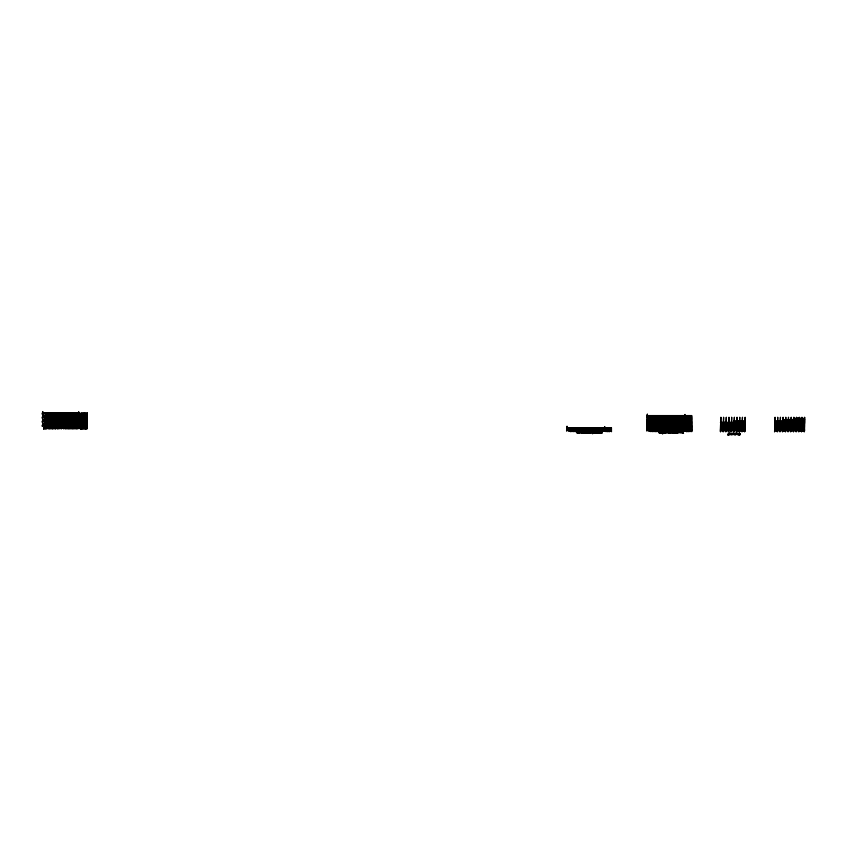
<?xml version="1.0" encoding="UTF-8"?>
<svg xmlns="http://www.w3.org/2000/svg" width="847" height="847" viewBox="0 0 847 847"><rect width="100%" height="100%" fill="white"/><g stroke="black" fill="none" stroke-linecap="round" stroke-linejoin="round"><path stroke-width="1.27" d="M599.644 432.552L600.576 433.41L601.042 432.552M601.031 432.531L600.65 433.145L599.644 432.563M796.254 426.983C798.065 425.078 793.036 425.554 795.195 425.84C797.027 426.888 793.226 425.977 796.254 427.513M42.35 412.891L79.142 412.891M42.35 413.336L79.142 413.336M59.851 414.236L87.22 414.236M59.851 414.681L87.22 414.681M43.695 415.581L77.797 415.581M78.686 415.581L87.22 415.581M646.875 415.581L691.734 415.581L691.734 431.726L691.29 415.581M43.695 416.025L77.797 416.025M78.686 416.025L87.22 416.025M646.875 416.025L691.734 416.025M42.35 416.925L79.142 416.925M646.875 416.925L691.734 416.925M42.35 417.37L79.142 417.37M646.875 417.37L691.734 417.37M59.851 418.27L87.22 418.27M648.22 418.27L691.734 418.27M793.438 418.27L795.227 418.27L795.227 420.07M796.127 418.27L797.916 418.27L797.916 422.759M798.816 418.27L800.616 418.27L800.616 421.414M801.506 418.27L803.305 418.27L803.305 420.07M59.851 418.725L87.22 418.725M691.734 418.725L648.22 418.725L648.22 415.581M793.438 418.725L795.227 418.725M796.127 418.725L797.916 418.725M798.816 418.725L800.616 418.725M801.506 418.725L803.305 418.725M43.695 419.614L77.797 419.614M78.686 419.614L87.22 419.614M646.875 419.614L691.734 419.614M782.67 419.614L784.46 419.614L784.46 421.414M785.36 419.614L787.149 419.614L787.149 424.103M788.049 419.614L789.849 419.614L789.849 422.759M790.738 419.614L792.538 419.614L792.538 421.414M794.782 419.614L804.65 419.614M43.695 420.07L77.797 420.07M78.686 420.07L87.22 420.07M646.875 420.07L691.734 420.07M782.67 420.07L784.46 420.07M785.36 420.07L787.149 420.07M788.049 420.07L789.849 420.07M790.738 420.07L792.538 420.07M804.65 420.07L794.782 420.07L794.782 418.27M42.35 420.959L79.142 420.959M646.875 420.959L691.734 420.959M733.926 420.959L745.138 420.959M774.592 420.959L779.081 420.959L779.081 422.759M779.971 420.959L783.115 420.959M784.015 420.959L804.65 420.959M42.35 421.414L79.142 421.414M646.875 421.414L691.734 421.414M733.926 421.414L745.138 421.414M774.592 421.414L779.081 421.414M779.971 421.414L783.115 421.414M804.65 421.414L784.015 421.414L784.015 419.614M59.851 422.314L87.22 422.314M648.22 422.314L691.734 422.314M720.458 422.314L724.947 422.314L724.947 424.103M725.847 422.314L743.793 422.314L743.793 424.103M777.726 422.314L775.937 422.314L775.937 424.103M778.626 422.314L804.65 422.314M59.851 422.759L87.22 422.759M691.734 422.759L648.22 422.759L648.22 419.614M720.458 422.759L724.947 422.759M725.847 422.759L743.793 422.759M775.937 422.759L777.726 422.759M804.65 422.759L778.626 422.759L778.626 420.959M43.695 423.659L77.797 423.659M78.686 423.659L87.22 423.659M646.875 423.659L691.734 423.659M723.603 423.659L721.813 423.659L721.813 425.448M724.503 423.659L733.026 423.659L733.026 425.448M735.27 423.659L737.059 423.659M737.959 423.659L739.759 423.659M740.649 423.659L745.138 423.659M774.592 423.659L780.426 423.659M783.115 423.659L781.315 423.659L781.315 425.448M784.015 423.659L804.65 423.659M43.695 424.103L77.797 424.103M78.686 424.103L87.22 424.103M646.875 424.103L691.734 424.103M721.813 424.103L723.603 424.103M733.026 424.103L724.503 424.103L724.503 422.314M737.059 424.103L735.27 424.103L735.27 422.314M739.759 424.103L737.959 424.103L737.959 420.959M745.138 424.103L740.649 424.103L740.649 420.959M774.592 424.103L780.426 424.103M781.315 424.103L783.115 424.103M804.65 424.103L784.015 424.103L784.015 422.314M42.35 425.003L79.142 425.003M646.875 425.003L691.734 425.003M720.458 425.003L726.292 425.003M728.992 425.003L727.192 425.003L727.192 426.793M729.881 425.003L745.138 425.003M774.592 425.003L785.804 425.003M788.493 425.003L786.704 425.003L786.704 426.793M789.393 425.003L804.65 425.003M42.35 425.448L79.142 425.448M646.875 425.448L691.734 425.448M720.458 425.448L726.292 425.448M727.192 425.448L728.992 425.448M745.138 425.448L729.881 425.448L729.881 423.659M774.592 425.448L785.804 425.448M786.704 425.448L788.493 425.448M804.65 425.448L789.393 425.448L789.393 423.659M59.851 426.348L87.22 426.348M648.22 426.348L691.734 426.348M720.458 426.348L731.681 426.348M734.37 426.348L732.581 426.348L732.581 428.137M735.27 426.348L743.793 426.348L743.793 428.137M774.592 426.348L791.193 426.348M793.883 426.348L792.083 426.348L792.083 428.137M794.782 426.348L804.65 426.348M59.851 426.793L87.22 426.793M691.734 426.793L648.22 426.793L648.22 423.659M720.458 426.793L731.681 426.793M732.581 426.793L734.37 426.793M743.793 426.793L735.27 426.793L735.27 425.003M774.592 426.793L791.193 426.793M792.083 426.793L793.883 426.793M804.65 426.793L794.782 426.793L794.782 425.003M43.695 427.693L77.797 427.693M78.686 427.693L87.22 427.693M566.59 427.693L611.46 427.693L611.46 431.726L611.005 427.693M646.875 427.693L691.734 427.693M720.458 427.693L737.059 427.693M739.759 427.693L737.959 427.693L737.959 429.493M740.649 427.693L745.138 427.693M774.592 427.693L796.572 427.693M799.261 427.693L797.472 427.693L797.472 429.493M800.161 427.693L804.65 427.693M43.695 428.137L77.797 428.137M87.22 428.137L78.686 428.137L78.686 411.769L79.142 428.137M566.59 428.137L611.46 428.137M646.875 428.137L691.734 428.137M720.458 428.137L737.059 428.137M737.959 428.137L739.759 428.137M745.138 428.137L740.649 428.137L740.649 426.348M774.592 428.137L796.572 428.137M797.472 428.137L799.261 428.137M804.65 428.137L800.161 428.137L800.161 426.348M566.59 429.037L611.46 429.037M646.875 429.037L691.734 429.037M720.458 429.037L742.448 429.037M745.138 429.037L743.348 429.037L743.348 430.837M774.592 429.037L801.961 429.037M804.65 429.037L802.85 429.037L802.85 430.837M566.59 429.493L611.46 429.493M646.875 429.493L691.734 429.493M720.458 429.493L742.448 429.493M743.348 429.493L745.138 429.493M774.592 429.493L801.961 429.493M802.85 429.493L804.65 429.493M567.935 430.382L611.46 430.382M648.22 430.382L691.734 430.382M720.458 430.382L745.138 430.382M774.592 430.382L804.65 430.382M611.46 430.837L567.935 430.837L567.935 427.693M691.734 430.837L648.22 430.837L648.22 427.693M720.458 430.837L745.138 430.837M774.592 430.837L804.65 430.837M662.545 433.357C660.152 431.705 664.514 432.69 662.523 434.013A10.249 10.249 0 0 0 662.545 433.548L662.555 432.838M662.555 433.209L661.825 432.669L662.555 432.817M803.305 420.959L803.305 424.103M803.305 425.003L803.305 428.137M803.305 429.037L803.305 430.837M802.85 418.27L802.85 420.07M802.85 420.959L802.85 424.103M802.85 425.003L802.85 428.137M800.616 422.314L800.616 425.448M800.616 426.348L800.616 428.137M800.616 429.037L800.616 430.837M800.161 418.27L800.161 421.414M800.161 422.314L800.161 425.448M800.161 429.037L800.161 430.837M797.916 423.659L797.916 426.793M797.916 427.693L797.916 429.493M797.472 418.27L797.472 422.759M797.472 423.659L797.472 426.793M795.227 420.959L795.227 424.103M795.227 425.003L795.227 426.793M795.227 427.693L795.227 429.493M794.782 420.959L794.782 424.103M794.782 427.693L794.782 429.493M792.538 422.314L792.538 425.448M792.538 426.348L792.538 428.137M792.083 419.614L792.083 421.414M792.083 422.314L792.083 425.448M789.849 423.659L789.849 425.448M789.849 426.348L789.849 428.137M789.393 419.614L789.393 422.759M789.393 426.348L789.393 428.137M787.149 425.003L787.149 426.793M786.704 419.614L786.704 424.103M784.46 422.314L784.46 424.103M784.46 425.003L784.46 426.793M784.015 425.003L784.015 426.793M781.77 423.659L781.77 425.448M779.081 423.659L779.081 425.448M778.626 423.659L778.626 425.448M776.381 422.314L776.381 424.103M743.793 429.037L743.793 430.837M743.348 422.314L743.348 424.103M743.348 426.348L743.348 428.137M741.104 420.959L741.104 424.103M741.104 426.348L741.104 428.137M741.104 429.037L741.104 430.837M740.649 429.037L740.649 430.837M738.404 420.959L738.404 424.103M738.404 425.003L738.404 426.793M738.404 427.693L738.404 429.493M737.959 425.003L737.959 426.793M735.715 422.314L735.715 424.103M735.715 425.003L735.715 426.793M735.715 427.693L735.715 429.493M735.27 427.693L735.27 429.493M733.026 426.348L733.026 428.137M732.581 423.659L732.581 425.448M730.336 423.659L730.336 425.448M730.336 426.348L730.336 428.137M729.881 426.348L729.881 428.137M727.637 425.003L727.637 426.793M724.947 425.003L724.947 426.793M724.503 425.003L724.503 426.793M722.258 423.659L722.258 425.448M690.39 415.581L689.945 431.726L689.945 415.581M689.045 415.581L688.6 431.726L688.6 415.581M687.7 415.581L687.256 431.726L687.256 415.581M686.356 415.581L686.356 431.726L685.911 415.581M685.011 416.025L685.011 414.458L684.556 416.025M685.011 416.925L685.011 420.07M685.011 420.959L685.011 424.103M685.011 425.003L685.011 428.137M685.011 429.037L685.011 430.837M684.556 416.925L684.556 420.07M684.556 420.959L684.556 424.103M684.556 425.003L684.556 428.137M684.556 429.037L684.556 430.837M683.667 415.581L683.667 418.725M683.667 419.614L683.667 422.759M683.667 423.659L683.667 426.793M683.667 427.693L683.667 430.837M683.211 415.581L683.211 418.725M683.211 419.614L683.211 422.759M683.211 423.659L683.211 426.793M683.211 427.693L683.211 430.837M682.322 415.581L682.322 418.725M682.322 419.614L682.322 422.759M682.322 423.659L682.322 426.793M682.322 427.693L682.322 430.837M681.867 415.581L681.867 418.725M681.867 419.614L681.867 422.759M681.867 423.659L681.867 426.793M681.867 427.693L681.867 430.837M680.967 415.581L680.967 431.726L680.522 415.581M679.622 415.581L679.178 431.726L679.178 415.581M678.278 415.581L678.278 431.726L677.833 415.581M676.933 415.581L676.933 431.726L676.488 415.581M675.588 415.581L675.588 431.726L675.144 415.581M674.244 415.581L673.788 431.726L673.788 415.581M672.899 415.581L672.899 431.726L672.444 415.581M671.555 415.581L671.099 431.726L671.099 415.581M670.199 415.581L670.199 431.726L669.755 415.581M668.855 415.581L668.855 431.726L668.41 415.581M667.51 415.581L667.51 418.725M667.51 419.614L667.51 422.759M667.51 423.659L667.51 426.793M667.51 427.693L667.51 430.837M667.065 415.581L667.065 418.725M667.065 419.614L667.065 422.759M667.065 423.659L667.065 426.793M667.065 427.693L667.065 430.837M666.166 418.27L666.166 420.07M666.166 422.314L666.166 424.103M666.166 426.348L666.166 428.137M666.166 430.382L666.166 431.726L665.721 430.382M665.721 418.27L665.721 420.07M665.721 422.314L665.721 424.103M665.721 426.348L665.721 428.137M664.821 415.581L664.821 418.725M664.821 419.614L664.821 422.759M664.821 423.659L664.821 426.793M664.821 427.693L664.821 430.837M664.376 415.581L664.376 418.725M664.376 419.614L664.376 422.759M664.376 423.659L664.376 426.793M664.376 427.693L664.376 430.837M663.476 415.581L663.476 431.726L663.021 415.581M662.132 415.581L662.132 431.726L661.676 415.581M660.787 415.581L660.787 431.726L660.332 415.581M659.432 415.581L658.987 431.726L658.987 415.581M658.087 415.581L658.087 431.726L657.643 415.581M656.743 415.581L656.743 431.726L656.298 415.581M655.398 415.581L655.398 431.726L654.953 415.581M654.053 415.581L654.053 431.726L653.609 415.581M652.709 415.581L652.709 431.726L652.254 415.581M651.364 415.581L650.909 431.726L650.909 415.581M650.02 415.581L650.02 418.725M650.02 419.614L650.02 422.759M650.02 423.659L650.02 426.793M650.02 427.693L650.02 430.837M649.564 415.581L649.564 418.725M649.564 419.614L649.564 422.759M649.564 423.659L649.564 426.793M649.564 427.693L649.564 430.837M648.664 415.581L648.664 418.725M648.664 419.614L648.664 422.759M648.664 423.659L648.664 426.793M648.664 427.693L648.664 430.837M610.105 427.693L609.66 431.726L609.66 427.693M608.76 427.693L608.76 431.726L608.315 427.693M607.415 427.693L607.415 431.726L606.971 427.693M606.071 427.693L606.071 431.726L605.626 427.693M604.726 428.137L604.726 426.57L604.282 428.137M604.726 429.037L604.726 430.837M604.282 429.037L604.282 430.837M603.382 427.693L603.382 430.837M602.926 427.693L602.926 430.837M602.037 427.693L602.037 430.837M601.582 427.693L601.582 430.837M600.692 427.693L600.237 431.726L600.237 427.693M599.337 427.693L598.893 431.726L598.893 427.693M597.993 427.693L597.993 431.726L597.548 427.693M596.648 427.693L596.203 431.726L596.203 427.693M595.303 427.693L595.303 431.726L594.859 427.693M593.959 427.693L593.959 431.726L593.514 427.693M592.614 427.693L592.614 431.726L592.159 427.693M591.27 427.693L591.27 431.726L590.814 427.693M589.925 427.693L589.925 431.726L589.47 427.693M588.57 427.693L588.125 431.726L588.125 427.693M587.225 427.693L587.225 430.837M586.78 427.693L586.78 430.837M585.88 430.382L585.88 431.726L585.436 430.382M584.536 427.693L584.536 430.837M584.091 427.693L584.091 430.837M583.191 427.693L582.747 431.726L582.747 427.693M581.847 427.693L581.847 431.726L581.391 427.693M580.502 427.693L580.502 431.726L580.047 427.693M579.157 427.693L579.157 431.726L578.702 427.693M577.802 427.693L577.802 431.726L577.358 427.693M576.458 427.693L576.013 431.726L576.013 427.693M575.113 427.693L575.113 431.726L574.668 427.693M573.768 427.693L573.768 431.726L573.324 427.693M572.424 427.693L571.979 431.726L571.979 427.693M571.079 427.693L570.624 431.726L570.624 427.693M569.735 427.693L569.735 430.837M569.279 427.693L569.279 430.837M568.39 427.693L568.39 430.837M80.486 414.681L80.486 413.114L80.041 414.681M80.486 415.581L80.486 418.725M80.486 419.614L80.486 422.759M80.486 423.659L80.486 426.793M80.486 427.693L80.486 429.26L80.041 427.693M80.041 415.581L80.041 418.725M80.041 419.614L80.041 422.759M80.041 423.659L80.041 426.793M77.797 414.236L77.797 417.37M77.797 418.27L77.797 421.414M77.797 422.314L77.797 425.448M77.797 426.348L77.797 429.037L77.342 426.348M77.342 414.236L77.342 417.37M77.342 418.27L77.342 421.414M77.342 422.314L77.342 425.448M76.452 412.891L76.452 429.037L75.997 412.891M75.097 412.891L75.097 429.037L74.652 412.891M73.753 412.891L73.753 429.037L73.308 412.891M72.408 412.891L72.408 429.037L71.963 412.891M71.063 412.891L71.063 429.037L70.619 412.891M69.719 412.891L69.719 429.037L69.274 412.891M68.374 412.891L68.374 429.037L67.919 412.891M67.029 412.891L67.029 429.037L66.574 412.891M65.685 412.891L65.685 429.037L65.23 412.891M64.33 412.891L63.885 429.037L63.885 412.891M62.985 412.891L62.985 416.025M62.985 416.925L62.985 420.07M62.985 420.959L62.985 424.103M62.985 425.003L62.985 428.137M62.54 412.891L62.54 416.025M62.54 416.925L62.54 420.07M62.54 420.959L62.54 424.103M62.54 425.003L62.54 428.137M61.64 414.236L61.64 417.37M61.64 418.27L61.64 421.414M61.64 422.314L61.64 425.448M61.64 426.348L61.196 429.037L61.196 426.348M61.196 414.236L61.196 417.37M61.196 418.27L61.196 421.414M61.196 422.314L61.196 425.448M60.296 412.891L60.296 416.025M60.296 416.925L60.296 420.07M60.296 420.959L60.296 424.103M60.296 425.003L60.296 428.137M59.851 412.891L59.851 416.025M59.851 416.925L59.851 420.07M59.851 420.959L59.851 424.103M59.851 425.003L59.851 428.137M58.951 412.891L58.951 429.037L58.507 412.891M57.607 412.891L57.607 429.037L57.151 412.891M56.262 412.891L55.807 429.037L55.807 412.891M54.917 412.891L54.917 429.037L54.462 412.891M53.562 412.891L53.117 429.037L53.117 412.891M52.218 412.891L52.218 429.037L51.773 412.891M50.873 412.891L50.873 429.037L50.428 412.891M49.528 412.891L49.528 429.037L49.084 412.891M48.184 412.891L48.184 429.037L47.739 412.891M46.839 412.891L46.384 429.037L46.384 412.891M45.494 417.37L45.494 414.458L45.039 417.37M45.494 421.414L45.494 418.492L45.039 421.414M45.494 425.448L45.039 422.537L45.039 425.448M44.15 417.37L43.695 414.458L43.695 417.37M44.15 421.414L44.15 418.492L43.695 421.414M44.15 425.448L44.15 422.537L43.695 425.448M664.493 432.912C666.144 433.569 665.022 432.055 664.493 432.912M670.708 432.912C672.349 433.611 671.237 432.065 670.708 432.912M730.199 434.437C732.411 435.347 731.13 433.378 730.199 434.437M788.43 426.899C790.643 427.799 789.362 425.84 788.43 426.899M588.199 433.071C588.146 432.404 589.628 432.595 588.199 433.071M587.532 432.722C589.025 432.944 584.938 432.51 587.532 432.722M593.609 432.722C594.382 430.001 590.528 436.237 593.609 432.722M663.519 432.605C664.048 434.384 663.445 430.689 663.519 432.605M673.206 432.605C674.36 433.378 672.306 431.504 672.56 433.304C671.989 432.902 671.703 432.055 673.206 432.605M682.534 433.039C683.095 433.971 682.968 431.112 682.534 433.039M738.7 434.617L738.87 435.231L740.426 434.553L739.918 433.293L738.997 433.135A1.218 1.218 0 0 1 739.982 433.706A1.281 1.281 0 0 1 740.183 434.384L739.537 434.797L738.944 433.908C741.326 434.426 737.165 432.785 738.7 434.617M796.932 427.068L797.101 427.693L798.657 427.015L798.149 425.755L797.228 425.596A1.218 1.218 0 0 1 798.213 426.168A1.281 1.281 0 0 1 798.414 426.846L797.768 427.259L797.175 426.369C799.557 426.888 795.397 425.247 796.932 427.068M670.401 431.801C668.643 432.626 670.951 434.098 670.401 431.801M578.173 433.113L578.152 432.076L578.173 433.113M583.424 433.177C585.108 432.521 581.974 431.472 583.424 433.177M584.959 433.113L584.949 432.076L584.959 433.113M601.793 433.177C603.53 432.51 600.258 431.472 601.793 433.177M661.486 433.05L661.496 431.864L661.486 433.05M664.302 433.05L664.313 431.864L664.302 433.05M729.923 434.627L729.892 432.933L729.923 434.627M788.155 427.089L788.123 425.385L788.155 427.089M665.911 432.319C665.636 434.892 665.181 431.832 667.002 431.864C667.923 433.95 666.907 432.796 665.911 432.319M732.232 433.59L731.872 435.019L732.189 433.071L732.994 434.162L733.894 432.944L734.233 434.85L733.767 433.209L733.057 434.659L732.253 433.526M790.463 426.041L790.092 427.481L790.42 425.522L791.225 426.623L792.125 425.406L792.453 427.312L791.998 425.67L791.289 427.121L790.484 425.977M580.1 432.288C579.835 434.723 579.729 430.784 580.1 432.288M581.254 432.288C580.015 434.67 581.36 431.059 581.254 432.288M595.536 432.923L596.394 433.262L595.536 432.923M668.336 432.838C668.696 434.564 669.871 431.599 668.336 432.838M673.841 432.838C674.276 434.659 675.334 431.547 673.841 432.838M676.192 432.838C676.531 434.543 677.759 431.631 676.192 432.838M660.882 432.944C659.951 434.278 659.644 431.494 660.882 432.944M591.27 432.785C590.179 434.786 591.058 430.954 591.27 432.785M577.749 432.478L577.792 433.357L577.749 432.478M594.16 432.478L594.213 433.357L594.287 432.478M660.999 432.319L661.062 433.325L660.999 432.319M662.915 432.319L662.979 433.325L662.915 432.319M576.818 432.552C577.146 433.262 577.823 433.42 576.818 432.552M579.263 433.008L578.3 432.817L579.263 433.008M582.672 433.008L581.709 432.817L582.672 433.008M586.06 433.008L585.097 432.817L586.06 433.008M589.988 433.008L589.025 432.817L589.988 433.008M599.464 433.008L598.501 432.817L599.464 433.008M682.068 432.648C681.157 434.183 681.041 430.509 682.068 432.648M682.746 431.97L683.561 433.262L682.756 431.949M738.033 434.045C739.029 436.131 734.561 433.166 737.843 433.939C733.809 433.283 738.933 432.044 738.033 434.045M595.176 433.188C596.097 432.785 593.62 431.843 595.176 433.188M659.389 433.135C660.522 432.69 657.653 431.589 659.389 433.135M675.779 433.135C676.827 432.595 674.053 431.652 675.779 433.135M597.463 432.711L596.659 432.425L597.41 432.796M595.663 432.711L596.256 433.198L595.663 432.711M668.495 432.584L669.162 433.145L668.495 432.584M673.99 432.584L674.657 433.145L673.99 432.584M676.34 432.584L677.007 433.145L676.34 432.584M578.437 432.775L579.126 433.145L578.437 432.775M581.836 432.775L582.524 433.145L581.836 432.775M585.235 432.775L585.912 433.145L585.235 432.775M589.152 432.775L589.84 433.145L589.152 432.775M598.638 432.775L599.316 433.145L598.638 432.775M596.489 432.383C597.442 434.32 598.406 431.928 596.51 432.341M680.056 432.266C679.993 434.797 680.257 431.621 680.183 432.182M735.164 433.505C737.313 435.803 733.301 435.379 735.376 433.23A1.059 1.059 0 0 1 735.799 433.378L735.164 433.505M793.395 425.967C795.545 428.254 791.532 427.83 793.597 425.692A1.059 1.059 0 0 1 794.031 425.84L793.395 425.967M677.272 433.219C679.908 433.537 677.918 430.424 677.314 433.166M727.732 434.871C729.955 436.65 729.415 431.854 729.151 433.759C725.858 432.139 731.077 434.479 727.732 434.871M785.963 427.322C788.186 429.101 787.646 424.315 787.382 426.21C784.089 424.591 789.298 426.941 785.963 427.322M660.004 432.552L660.618 432.669L660.035 432.521M669.575 432.563L670.358 433.166L669.575 432.563M42.795 411.769L42.35 414.236L42.795 411.769M81.831 412.891L81.386 429.037L81.831 412.891M83.175 412.891L82.731 429.037L83.175 412.891M84.52 412.891L84.075 429.037L84.52 412.891M85.865 412.891L85.42 429.037L85.865 412.891M87.22 412.891L86.765 429.037L87.22 412.891M647.32 414.236L646.875 430.837L647.32 414.236M42.795 415.803L42.35 418.27L42.795 415.803M720.913 417.37L720.458 431.726L720.913 417.37M723.603 417.37L723.158 431.726L723.603 417.37M726.292 417.37L725.847 431.726L726.292 417.37M728.992 417.37L728.536 431.726L728.992 417.37M731.681 417.37L731.226 431.726L731.681 417.37M734.37 417.37L733.926 431.726L734.37 417.37M737.059 417.37L736.615 431.726L737.059 417.37M739.759 417.37L739.304 431.726L739.759 417.37M742.448 417.37L741.993 431.726L742.448 417.37M745.138 417.37L744.693 431.726L745.138 417.37M775.037 417.37L774.592 431.726L775.037 417.37M777.726 417.37L777.281 431.726L777.726 417.37M780.426 417.37L779.971 431.726L780.426 417.37M783.115 417.37L782.67 431.726L783.115 417.37M785.804 417.37L785.36 431.726L785.804 417.37M788.493 417.37L788.049 431.726L788.493 417.37M791.193 417.37L790.738 431.726L791.193 417.37M793.883 417.37L793.438 431.726L793.883 417.37M796.572 417.37L796.127 431.726L796.572 417.37M799.261 417.37L798.816 431.726L799.261 417.37M801.961 417.37L801.506 431.726L801.961 417.37M804.65 417.37L804.205 431.726L804.65 417.37M42.795 419.837L42.35 422.314L42.795 419.837M42.795 423.881L42.35 426.348L42.795 423.881M567.035 426.348L566.59 430.837L567.035 426.348M44.15 426.57L43.695 429.037L44.15 426.57M45.494 426.57L45.039 429.037L45.494 426.57"/></g></svg>
